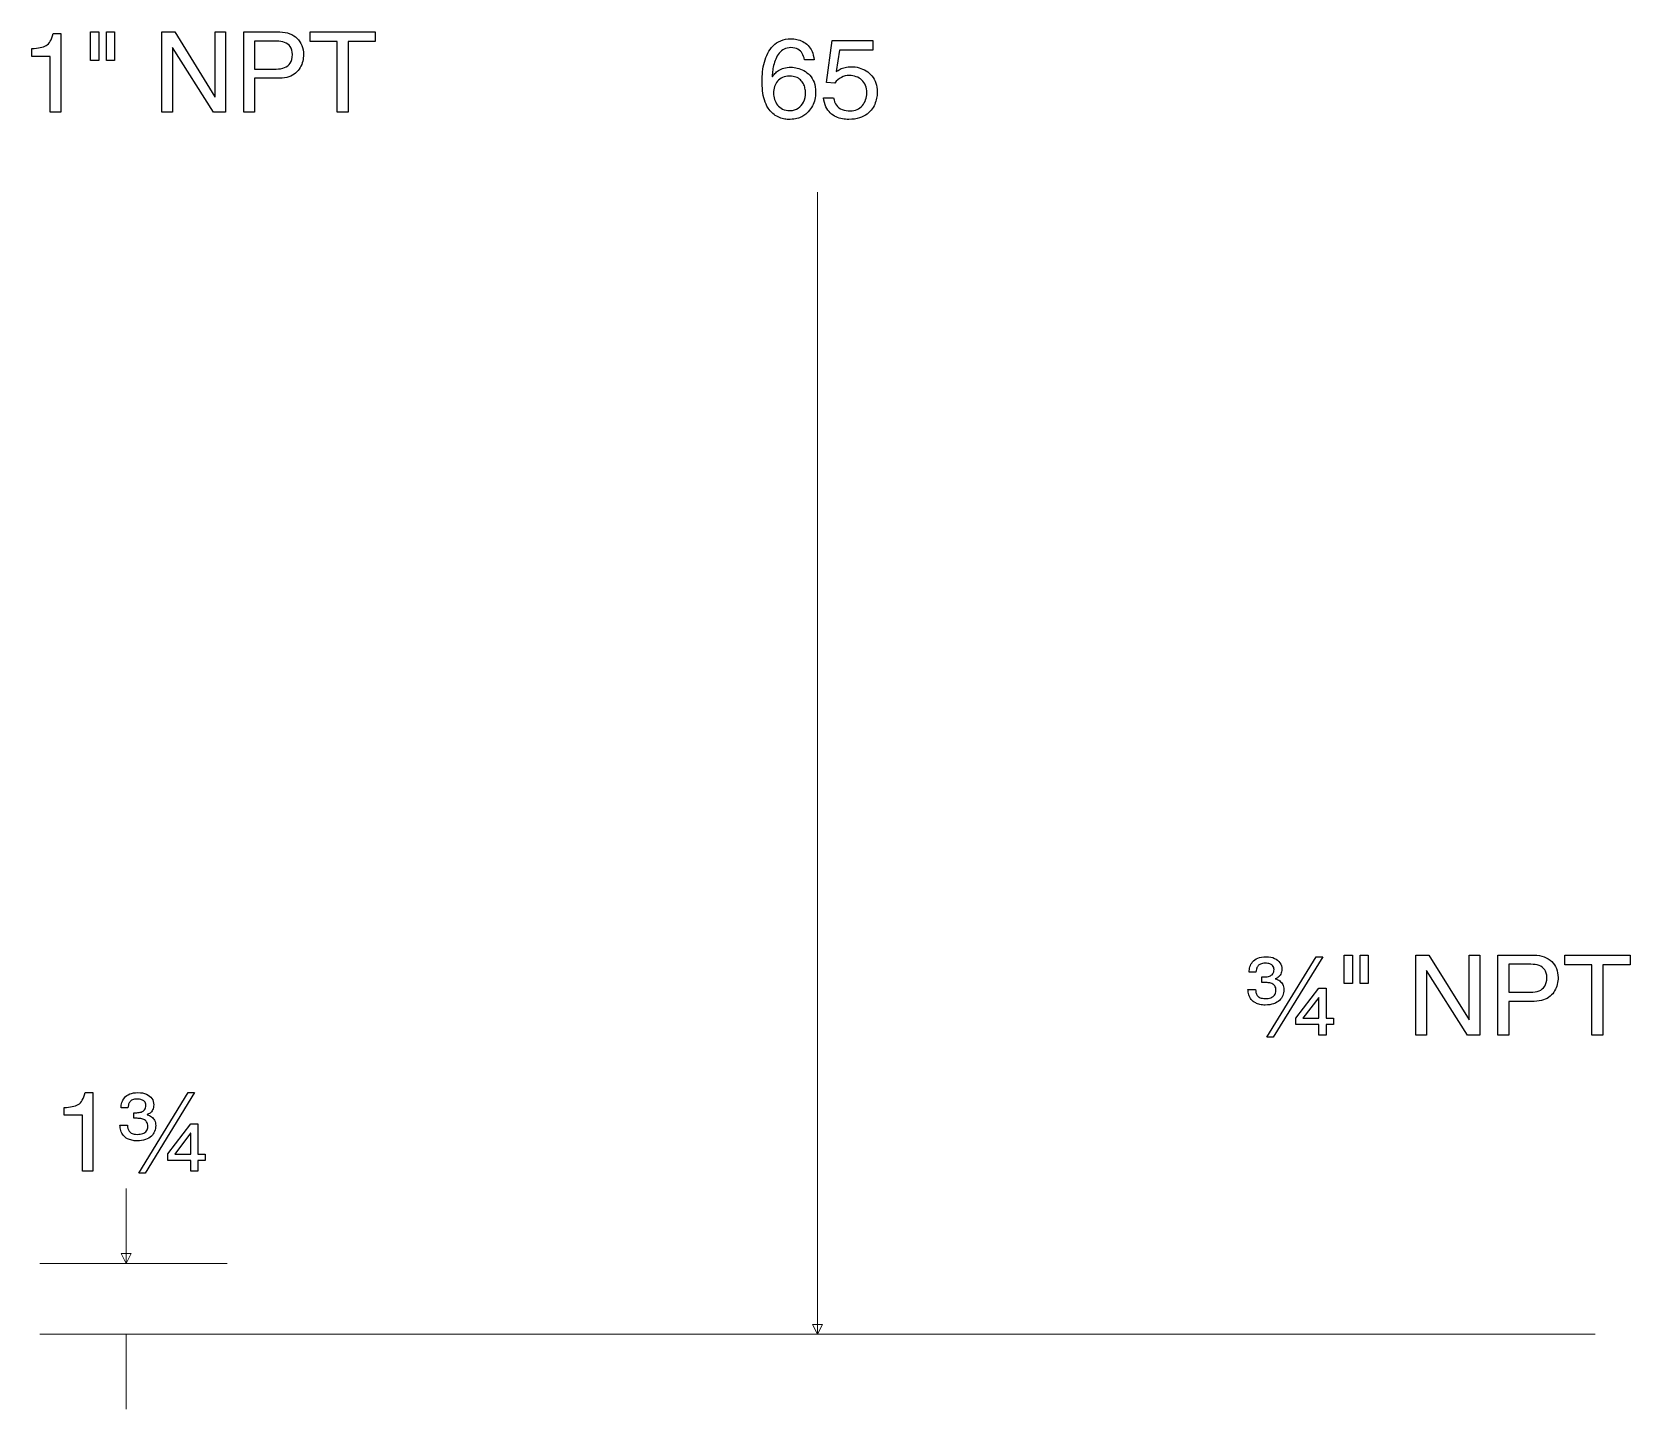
# Model space of a CAD drawing. Header units: inches. Extents: x -3.67 to 3.62, y -4.25 to 4.25.
# Drawn here: x -0.411 to 1.18, y 1.224 to 2.595 of the extents above; entities that cross this region are included whole.
import ezdxf

# ---------------------------------------------------------------- set-up
doc = ezdxf.new("R2010")
doc.units = ezdxf.units.IN
doc.header["$MEASUREMENT"] = 0
doc.layers.add('Dimensions', color=7, linetype='Continuous')

msp = doc.modelspace()

# ---------------------------------------------------------------- linework, layer by layer
at = {"layer": 'Dimensions', "color": 250}
for points, knots in [([(-0.3819, 2.5934), (-0.3819, 2.5934), (-0.3896, 2.5934), (-0.3896, 2.5934), (-0.3896, 2.5934), (-0.3904, 2.5902), (-0.3913, 2.5877), (-0.3924, 2.5858), (-0.3924, 2.5858), (-0.3935, 2.5839), (-0.3949, 2.5824), (-0.3965, 2.5815), (-0.3965, 2.5815), (-0.3981, 2.5805), (-0.4001, 2.5798), (-0.4024, 2.5794), (-0.4024, 2.5794), (-0.4047, 2.579), (-0.4075, 2.5787), (-0.4106, 2.5785), (-0.4106, 2.5785), (-0.4106, 2.5785), (-0.4106, 2.5707), (-0.4106, 2.5707), (-0.4106, 2.5707), (-0.4106, 2.5707), (-0.3924, 2.5707), (-0.3924, 2.5707), (-0.3924, 2.5707), (-0.3924, 2.5707), (-0.3924, 2.5153), (-0.3924, 2.5153), (-0.3924, 2.5153), (-0.3924, 2.5153), (-0.3819, 2.5153), (-0.3819, 2.5153), (-0.3819, 2.5153), (-0.3819, 2.5153), (-0.3819, 2.5934), (-0.3819, 2.5934)], [0, 0, 0, 0, 0.1, 0.1, 0.1, 0.1, 0.2, 0.2, 0.2, 0.2, 0.3, 0.3, 0.3, 0.3, 0.4, 0.4, 0.4, 0.4, 0.5, 0.5, 0.5, 0.5, 0.6, 0.6, 0.6, 0.6, 0.7, 0.7, 0.7, 0.7, 0.8, 0.8, 0.8, 0.8, 0.9, 0.9, 0.9, 0.9, 1, 1, 1, 1]), ([(-0.3523, 2.5667), (-0.3523, 2.5667), (-0.3442, 2.5667), (-0.3442, 2.5667), (-0.3442, 2.5667), (-0.3442, 2.5667), (-0.3442, 2.595), (-0.3442, 2.595), (-0.3442, 2.595), (-0.3442, 2.595), (-0.3523, 2.595), (-0.3523, 2.595), (-0.3523, 2.595), (-0.3523, 2.595), (-0.3523, 2.5667), (-0.3523, 2.5667)], [0, 0, 0, 0, 0.25, 0.25, 0.25, 0.25, 0.5, 0.5, 0.5, 0.5, 0.75, 0.75, 0.75, 0.75, 1, 1, 1, 1]), ([(-0.3365, 2.5667), (-0.3365, 2.5667), (-0.3284, 2.5667), (-0.3284, 2.5667), (-0.3284, 2.5667), (-0.3284, 2.5667), (-0.3284, 2.595), (-0.3284, 2.595), (-0.3284, 2.595), (-0.3284, 2.595), (-0.3365, 2.595), (-0.3365, 2.595), (-0.3365, 2.595), (-0.3365, 2.595), (-0.3365, 2.5667), (-0.3365, 2.5667)], [0, 0, 0, 0, 0.25, 0.25, 0.25, 0.25, 0.5, 0.5, 0.5, 0.5, 0.75, 0.75, 0.75, 0.75, 1, 1, 1, 1]), ([(-0.2284, 2.5306), (-0.2284, 2.5306), (-0.2286, 2.5306), (-0.2286, 2.5306), (-0.2286, 2.5306), (-0.2286, 2.5306), (-0.2685, 2.595), (-0.2685, 2.595), (-0.2685, 2.595), (-0.2685, 2.595), (-0.2813, 2.595), (-0.2813, 2.595), (-0.2813, 2.595), (-0.2813, 2.595), (-0.2813, 2.5153), (-0.2813, 2.5153), (-0.2813, 2.5153), (-0.2813, 2.5153), (-0.2708, 2.5153), (-0.2708, 2.5153), (-0.2708, 2.5153), (-0.2708, 2.5153), (-0.2708, 2.5797), (-0.2708, 2.5797), (-0.2708, 2.5797), (-0.2708, 2.5797), (-0.2706, 2.5797), (-0.2706, 2.5797), (-0.2706, 2.5797), (-0.2706, 2.5797), (-0.2301, 2.5153), (-0.2301, 2.5153), (-0.2301, 2.5153), (-0.2301, 2.5153), (-0.2179, 2.5153), (-0.2179, 2.5153), (-0.2179, 2.5153), (-0.2179, 2.5153), (-0.2179, 2.595), (-0.2179, 2.595), (-0.2179, 2.595), (-0.2179, 2.595), (-0.2284, 2.595), (-0.2284, 2.595), (-0.2284, 2.595), (-0.2284, 2.595), (-0.2284, 2.5306), (-0.2284, 2.5306)], [0, 0, 0, 0, 0.083333, 0.083333, 0.083333, 0.083333, 0.166667, 0.166667, 0.166667, 0.166667, 0.25, 0.25, 0.25, 0.25, 0.333333, 0.333333, 0.333333, 0.333333, 0.416667, 0.416667, 0.416667, 0.416667, 0.5, 0.5, 0.5, 0.5, 0.583333, 0.583333, 0.583333, 0.583333, 0.666667, 0.666667, 0.666667, 0.666667, 0.75, 0.75, 0.75, 0.75, 0.833333, 0.833333, 0.833333, 0.833333, 0.916667, 0.916667, 0.916667, 0.916667, 1, 1, 1, 1]), ([(-0.1892, 2.5489), (-0.1892, 2.5489), (-0.1641, 2.5489), (-0.1641, 2.5489), (-0.1641, 2.5489), (-0.1606, 2.5489), (-0.1576, 2.5494), (-0.1549, 2.5503), (-0.1549, 2.5503), (-0.1523, 2.5512), (-0.1501, 2.5525), (-0.1482, 2.5541), (-0.1482, 2.5541), (-0.1464, 2.5556), (-0.1449, 2.5574), (-0.1437, 2.5595), (-0.1437, 2.5595), (-0.1426, 2.5615), (-0.1417, 2.5636), (-0.1412, 2.5659), (-0.1412, 2.5659), (-0.1406, 2.5681), (-0.1404, 2.5703), (-0.1404, 2.5726), (-0.1404, 2.5726), (-0.1404, 2.5758), (-0.1409, 2.5788), (-0.142, 2.5815), (-0.142, 2.5815), (-0.1431, 2.5843), (-0.1446, 2.5866), (-0.1467, 2.5886), (-0.1467, 2.5886), (-0.1487, 2.5907), (-0.1512, 2.5922), (-0.1541, 2.5933), (-0.1541, 2.5933), (-0.157, 2.5945), (-0.1604, 2.595), (-0.1641, 2.595), (-0.1641, 2.595), (-0.1641, 2.595), (-0.1999, 2.595), (-0.1999, 2.595), (-0.1999, 2.595), (-0.1999, 2.595), (-0.1999, 2.5153), (-0.1999, 2.5153), (-0.1999, 2.5153), (-0.1999, 2.5153), (-0.1892, 2.5153), (-0.1892, 2.5153), (-0.1892, 2.5153), (-0.1892, 2.5153), (-0.1892, 2.5489), (-0.1892, 2.5489)], [0, 0, 0, 0, 0.071429, 0.071429, 0.071429, 0.071429, 0.142857, 0.142857, 0.142857, 0.142857, 0.214286, 0.214286, 0.214286, 0.214286, 0.285714, 0.285714, 0.285714, 0.285714, 0.357143, 0.357143, 0.357143, 0.357143, 0.428571, 0.428571, 0.428571, 0.428571, 0.5, 0.5, 0.5, 0.5, 0.571429, 0.571429, 0.571429, 0.571429, 0.642857, 0.642857, 0.642857, 0.642857, 0.714286, 0.714286, 0.714286, 0.714286, 0.785714, 0.785714, 0.785714, 0.785714, 0.857143, 0.857143, 0.857143, 0.857143, 0.928571, 0.928571, 0.928571, 0.928571, 1, 1, 1, 1]), ([(-0.1338, 2.5855), (-0.1338, 2.5855), (-0.1068, 2.5855), (-0.1068, 2.5855), (-0.1068, 2.5855), (-0.1068, 2.5855), (-0.1068, 2.5153), (-0.1068, 2.5153), (-0.1068, 2.5153), (-0.1068, 2.5153), (-0.0961, 2.5153), (-0.0961, 2.5153), (-0.0961, 2.5153), (-0.0961, 2.5153), (-0.0961, 2.5855), (-0.0961, 2.5855), (-0.0961, 2.5855), (-0.0961, 2.5855), (-0.0691, 2.5855), (-0.0691, 2.5855), (-0.0691, 2.5855), (-0.0691, 2.5855), (-0.0691, 2.595), (-0.0691, 2.595), (-0.0691, 2.595), (-0.0691, 2.595), (-0.1338, 2.595), (-0.1338, 2.595), (-0.1338, 2.595), (-0.1338, 2.595), (-0.1338, 2.5855), (-0.1338, 2.5855)], [0, 0, 0, 0, 0.125, 0.125, 0.125, 0.125, 0.25, 0.25, 0.25, 0.25, 0.375, 0.375, 0.375, 0.375, 0.5, 0.5, 0.5, 0.5, 0.625, 0.625, 0.625, 0.625, 0.75, 0.75, 0.75, 0.75, 0.875, 0.875, 0.875, 0.875, 1, 1, 1, 1]), ([(-0.1892, 2.5858), (-0.1892, 2.5858), (-0.1673, 2.5858), (-0.1673, 2.5858), (-0.1673, 2.5858), (-0.1643, 2.5858), (-0.1616, 2.5854), (-0.1592, 2.5846), (-0.1592, 2.5846), (-0.1569, 2.5838), (-0.155, 2.5824), (-0.1536, 2.5804), (-0.1536, 2.5804), (-0.1522, 2.5785), (-0.1515, 2.5758), (-0.1515, 2.5725), (-0.1515, 2.5725), (-0.1515, 2.5689), (-0.1522, 2.5661), (-0.1536, 2.564), (-0.1536, 2.564), (-0.1549, 2.5619), (-0.1568, 2.5604), (-0.1592, 2.5595), (-0.1592, 2.5595), (-0.1616, 2.5586), (-0.1645, 2.5581), (-0.1677, 2.5581), (-0.1677, 2.5581), (-0.1677, 2.5581), (-0.1892, 2.5581), (-0.1892, 2.5581), (-0.1892, 2.5581), (-0.1892, 2.5581), (-0.1892, 2.5858), (-0.1892, 2.5858)], [0, 0, 0, 0, 0.111111, 0.111111, 0.111111, 0.111111, 0.222222, 0.222222, 0.222222, 0.222222, 0.333333, 0.333333, 0.333333, 0.333333, 0.444444, 0.444444, 0.444444, 0.444444, 0.555556, 0.555556, 0.555556, 0.555556, 0.666667, 0.666667, 0.666667, 0.666667, 0.777778, 0.777778, 0.777778, 0.777778, 0.888889, 0.888889, 0.888889, 0.888889, 1, 1, 1, 1]), ([(0.3676, 2.5674), (0.3673, 2.5706), (0.3667, 2.5734), (0.3657, 2.5757), (0.3657, 2.5757), (0.3646, 2.5781), (0.3633, 2.58), (0.3617, 2.5816), (0.3617, 2.5816), (0.3601, 2.5832), (0.3583, 2.5845), (0.3564, 2.5855), (0.3564, 2.5855), (0.3545, 2.5865), (0.3525, 2.5871), (0.3505, 2.5876), (0.3505, 2.5876), (0.3485, 2.588), (0.3466, 2.5882), (0.3448, 2.5882), (0.3448, 2.5882), (0.3409, 2.5882), (0.3375, 2.5876), (0.3345, 2.5863), (0.3345, 2.5863), (0.3316, 2.5851), (0.3291, 2.5834), (0.3269, 2.5812), (0.3269, 2.5812), (0.3248, 2.579), (0.323, 2.5765), (0.3216, 2.5738), (0.3216, 2.5738), (0.3202, 2.571), (0.319, 2.568), (0.3182, 2.5649), (0.3182, 2.5649), (0.3174, 2.5618), (0.3168, 2.5586), (0.3164, 2.5555), (0.3164, 2.5555), (0.3161, 2.5523), (0.3159, 2.5493), (0.3159, 2.5464), (0.3159, 2.5464), (0.3159, 2.543), (0.3161, 2.5397), (0.3164, 2.5365), (0.3164, 2.5365), (0.3168, 2.5333), (0.3174, 2.5302), (0.3183, 2.5274), (0.3183, 2.5274), (0.3191, 2.5245), (0.3204, 2.5218), (0.3219, 2.5193), (0.3219, 2.5193), (0.3233, 2.5172), (0.3248, 2.5154), (0.3265, 2.5139), (0.3265, 2.5139), (0.3282, 2.5124), (0.33, 2.5113), (0.3318, 2.5104), (0.3318, 2.5104), (0.3336, 2.5096), (0.3354, 2.5089), (0.3371, 2.5086), (0.3371, 2.5086), (0.3389, 2.5082), (0.3405, 2.508), (0.342, 2.508), (0.342, 2.508), (0.3447, 2.508), (0.3471, 2.5082), (0.3491, 2.5085), (0.3491, 2.5085), (0.3512, 2.5089), (0.353, 2.5094), (0.3545, 2.5101), (0.3545, 2.5101), (0.356, 2.5107), (0.3573, 2.5115), (0.3585, 2.5124), (0.3585, 2.5124), (0.3597, 2.5134), (0.3608, 2.5144), (0.3618, 2.5156), (0.3618, 2.5156), (0.3636, 2.5175), (0.365, 2.5194), (0.3661, 2.5214), (0.3661, 2.5214), (0.3672, 2.5234), (0.368, 2.5255), (0.3685, 2.5278), (0.3685, 2.5278), (0.369, 2.53), (0.3692, 2.5325), (0.3692, 2.5351), (0.3692, 2.5351), (0.3692, 2.5388), (0.3686, 2.5421), (0.3676, 2.5449), (0.3676, 2.5449), (0.3665, 2.5476), (0.3651, 2.55), (0.3634, 2.5519), (0.3634, 2.5519), (0.3616, 2.5538), (0.3596, 2.5554), (0.3575, 2.5565), (0.3575, 2.5565), (0.3554, 2.5577), (0.3532, 2.5586), (0.351, 2.5591), (0.351, 2.5591), (0.3488, 2.5596), (0.3467, 2.5599), (0.3448, 2.5599), (0.3448, 2.5599), (0.3421, 2.5599), (0.3398, 2.5596), (0.3377, 2.559), (0.3377, 2.559), (0.3357, 2.5584), (0.3339, 2.5576), (0.3324, 2.5567), (0.3324, 2.5567), (0.3309, 2.5557), (0.3297, 2.5547), (0.3286, 2.5536), (0.3286, 2.5536), (0.3276, 2.5525), (0.3268, 2.5514), (0.3262, 2.5503), (0.3262, 2.5503), (0.3262, 2.5503), (0.326, 2.5506), (0.326, 2.5506), (0.326, 2.5506), (0.326, 2.5519), (0.3261, 2.5536), (0.3263, 2.5556), (0.3263, 2.5556), (0.3265, 2.5575), (0.3269, 2.5595), (0.3274, 2.5617), (0.3274, 2.5617), (0.3279, 2.5639), (0.3286, 2.566), (0.3295, 2.5681), (0.3295, 2.5681), (0.3304, 2.5702), (0.3316, 2.5721), (0.3329, 2.5738), (0.3329, 2.5738), (0.3343, 2.5755), (0.3359, 2.5769), (0.3379, 2.5779), (0.3379, 2.5779), (0.3398, 2.5789), (0.342, 2.5794), (0.3446, 2.5794), (0.3446, 2.5794), (0.3474, 2.5794), (0.3497, 2.5789), (0.3515, 2.5779), (0.3515, 2.5779), (0.3534, 2.5768), (0.3548, 2.5754), (0.3559, 2.5736), (0.3559, 2.5736), (0.3569, 2.5718), (0.3576, 2.5698), (0.358, 2.5674), (0.358, 2.5674), (0.358, 2.5674), (0.3676, 2.5674), (0.3676, 2.5674)], [0, 0, 0, 0, 0.022222, 0.022222, 0.022222, 0.022222, 0.044444, 0.044444, 0.044444, 0.044444, 0.066667, 0.066667, 0.066667, 0.066667, 0.088889, 0.088889, 0.088889, 0.088889, 0.111111, 0.111111, 0.111111, 0.111111, 0.133333, 0.133333, 0.133333, 0.133333, 0.155556, 0.155556, 0.155556, 0.155556, 0.177778, 0.177778, 0.177778, 0.177778, 0.2, 0.2, 0.2, 0.2, 0.222222, 0.222222, 0.222222, 0.222222, 0.244444, 0.244444, 0.244444, 0.244444, 0.266667, 0.266667, 0.266667, 0.266667, 0.288889, 0.288889, 0.288889, 0.288889, 0.311111, 0.311111, 0.311111, 0.311111, 0.333333, 0.333333, 0.333333, 0.333333, 0.355556, 0.355556, 0.355556, 0.355556, 0.377778, 0.377778, 0.377778, 0.377778, 0.4, 0.4, 0.4, 0.4, 0.422222, 0.422222, 0.422222, 0.422222, 0.444444, 0.444444, 0.444444, 0.444444, 0.466667, 0.466667, 0.466667, 0.466667, 0.488889, 0.488889, 0.488889, 0.488889, 0.511111, 0.511111, 0.511111, 0.511111, 0.533333, 0.533333, 0.533333, 0.533333, 0.555556, 0.555556, 0.555556, 0.555556, 0.577778, 0.577778, 0.577778, 0.577778, 0.6, 0.6, 0.6, 0.6, 0.622222, 0.622222, 0.622222, 0.622222, 0.644444, 0.644444, 0.644444, 0.644444, 0.666667, 0.666667, 0.666667, 0.666667, 0.688889, 0.688889, 0.688889, 0.688889, 0.711111, 0.711111, 0.711111, 0.711111, 0.733333, 0.733333, 0.733333, 0.733333, 0.755556, 0.755556, 0.755556, 0.755556, 0.777778, 0.777778, 0.777778, 0.777778, 0.8, 0.8, 0.8, 0.8, 0.822222, 0.822222, 0.822222, 0.822222, 0.844444, 0.844444, 0.844444, 0.844444, 0.866667, 0.866667, 0.866667, 0.866667, 0.888889, 0.888889, 0.888889, 0.888889, 0.911111, 0.911111, 0.911111, 0.911111, 0.933333, 0.933333, 0.933333, 0.933333, 0.955556, 0.955556, 0.955556, 0.955556, 0.977778, 0.977778, 0.977778, 0.977778, 1, 1, 1, 1]), ([(0.3931, 2.577), (0.3931, 2.577), (0.4262, 2.577), (0.4262, 2.577), (0.4262, 2.577), (0.4262, 2.577), (0.4262, 2.5866), (0.4262, 2.5866), (0.4262, 2.5866), (0.4262, 2.5866), (0.3858, 2.5866), (0.3858, 2.5866), (0.3858, 2.5866), (0.3858, 2.5866), (0.3799, 2.5447), (0.3799, 2.5447), (0.3799, 2.5447), (0.3799, 2.5447), (0.3883, 2.5442), (0.3883, 2.5442), (0.3883, 2.5442), (0.3902, 2.5466), (0.3923, 2.5485), (0.3948, 2.5497), (0.3948, 2.5497), (0.3973, 2.551), (0.3999, 2.5517), (0.4028, 2.5517), (0.4028, 2.5517), (0.4052, 2.5517), (0.4075, 2.5513), (0.4096, 2.5505), (0.4096, 2.5505), (0.4117, 2.5498), (0.4135, 2.5487), (0.4151, 2.5472), (0.4151, 2.5472), (0.4166, 2.5457), (0.4179, 2.5439), (0.4188, 2.5418), (0.4188, 2.5418), (0.4196, 2.5396), (0.4201, 2.5371), (0.4201, 2.5343), (0.4201, 2.5343), (0.4201, 2.5319), (0.4197, 2.5296), (0.419, 2.5274), (0.419, 2.5274), (0.4182, 2.5253), (0.4171, 2.5234), (0.4157, 2.5217), (0.4157, 2.5217), (0.4143, 2.5201), (0.4125, 2.5188), (0.4105, 2.5179), (0.4105, 2.5179), (0.4085, 2.5169), (0.4062, 2.5165), (0.4037, 2.5164), (0.4037, 2.5164), (0.4007, 2.5164), (0.3981, 2.5169), (0.3957, 2.5178), (0.3957, 2.5178), (0.3933, 2.5187), (0.3914, 2.5202), (0.3899, 2.5221), (0.3899, 2.5221), (0.3884, 2.524), (0.3875, 2.5265), (0.3871, 2.5296), (0.3871, 2.5296), (0.3871, 2.5296), (0.377, 2.5296), (0.377, 2.5296), (0.377, 2.5296), (0.3774, 2.5261), (0.3782, 2.5231), (0.3794, 2.5206), (0.3794, 2.5206), (0.3806, 2.5181), (0.382, 2.5161), (0.3838, 2.5144), (0.3838, 2.5144), (0.3855, 2.5128), (0.3874, 2.5115), (0.3895, 2.5106), (0.3895, 2.5106), (0.3916, 2.5096), (0.3937, 2.509), (0.3958, 2.5086), (0.3958, 2.5086), (0.398, 2.5082), (0.4002, 2.508), (0.4022, 2.508), (0.4022, 2.508), (0.4063, 2.508), (0.4098, 2.5085), (0.4128, 2.5094), (0.4128, 2.5094), (0.4158, 2.5104), (0.4183, 2.5116), (0.4204, 2.5132), (0.4204, 2.5132), (0.4225, 2.5148), (0.4242, 2.5165), (0.4256, 2.5185), (0.4256, 2.5185), (0.4269, 2.5204), (0.4279, 2.5224), (0.4286, 2.5245), (0.4286, 2.5245), (0.4294, 2.5265), (0.4299, 2.5285), (0.4301, 2.5304), (0.4301, 2.5304), (0.4304, 2.5323), (0.4306, 2.534), (0.4306, 2.5354), (0.4306, 2.5354), (0.4305, 2.5387), (0.4301, 2.5416), (0.4291, 2.5442), (0.4291, 2.5442), (0.4281, 2.5469), (0.4268, 2.5492), (0.4252, 2.5512), (0.4252, 2.5512), (0.4235, 2.5532), (0.4216, 2.5549), (0.4194, 2.5563), (0.4194, 2.5563), (0.4172, 2.5576), (0.4149, 2.5587), (0.4124, 2.5594), (0.4124, 2.5594), (0.4099, 2.5601), (0.4074, 2.5604), (0.4049, 2.5604), (0.4049, 2.5604), (0.4026, 2.5604), (0.4005, 2.5602), (0.3986, 2.5597), (0.3986, 2.5597), (0.3967, 2.5593), (0.3951, 2.5587), (0.3936, 2.558), (0.3936, 2.558), (0.3922, 2.5572), (0.3909, 2.5564), (0.3898, 2.5556), (0.3898, 2.5556), (0.3898, 2.5556), (0.3931, 2.577), (0.3931, 2.577)], [0, 0, 0, 0, 0.025641, 0.025641, 0.025641, 0.025641, 0.051282, 0.051282, 0.051282, 0.051282, 0.076923, 0.076923, 0.076923, 0.076923, 0.102564, 0.102564, 0.102564, 0.102564, 0.128205, 0.128205, 0.128205, 0.128205, 0.153846, 0.153846, 0.153846, 0.153846, 0.179487, 0.179487, 0.179487, 0.179487, 0.205128, 0.205128, 0.205128, 0.205128, 0.230769, 0.230769, 0.230769, 0.230769, 0.25641, 0.25641, 0.25641, 0.25641, 0.282051, 0.282051, 0.282051, 0.282051, 0.307692, 0.307692, 0.307692, 0.307692, 0.333333, 0.333333, 0.333333, 0.333333, 0.358974, 0.358974, 0.358974, 0.358974, 0.384615, 0.384615, 0.384615, 0.384615, 0.410256, 0.410256, 0.410256, 0.410256, 0.435897, 0.435897, 0.435897, 0.435897, 0.461538, 0.461538, 0.461538, 0.461538, 0.487179, 0.487179, 0.487179, 0.487179, 0.512821, 0.512821, 0.512821, 0.512821, 0.538462, 0.538462, 0.538462, 0.538462, 0.564103, 0.564103, 0.564103, 0.564103, 0.589744, 0.589744, 0.589744, 0.589744, 0.615385, 0.615385, 0.615385, 0.615385, 0.641026, 0.641026, 0.641026, 0.641026, 0.666667, 0.666667, 0.666667, 0.666667, 0.692308, 0.692308, 0.692308, 0.692308, 0.717949, 0.717949, 0.717949, 0.717949, 0.74359, 0.74359, 0.74359, 0.74359, 0.769231, 0.769231, 0.769231, 0.769231, 0.794872, 0.794872, 0.794872, 0.794872, 0.820513, 0.820513, 0.820513, 0.820513, 0.846154, 0.846154, 0.846154, 0.846154, 0.871795, 0.871795, 0.871795, 0.871795, 0.897436, 0.897436, 0.897436, 0.897436, 0.923077, 0.923077, 0.923077, 0.923077, 0.948718, 0.948718, 0.948718, 0.948718, 0.974359, 0.974359, 0.974359, 0.974359, 1, 1, 1, 1]), ([(0.3273, 2.5341), (0.3273, 2.5364), (0.3277, 2.5386), (0.3283, 2.5407), (0.3283, 2.5407), (0.329, 2.5427), (0.33, 2.5445), (0.3313, 2.5461), (0.3313, 2.5461), (0.3326, 2.5476), (0.3343, 2.5489), (0.3363, 2.5498), (0.3363, 2.5498), (0.3383, 2.5506), (0.3406, 2.5511), (0.3433, 2.5511), (0.3433, 2.5511), (0.3458, 2.5511), (0.3479, 2.5507), (0.3496, 2.5501), (0.3496, 2.5501), (0.3514, 2.5494), (0.3529, 2.5485), (0.3541, 2.5473), (0.3541, 2.5473), (0.3553, 2.5461), (0.3563, 2.5449), (0.3571, 2.5434), (0.3571, 2.5434), (0.3578, 2.542), (0.3583, 2.5405), (0.3586, 2.539), (0.3586, 2.539), (0.359, 2.5375), (0.3591, 2.5361), (0.3591, 2.5347), (0.3591, 2.5347), (0.3591, 2.5311), (0.3585, 2.528), (0.3572, 2.5253), (0.3572, 2.5253), (0.356, 2.5227), (0.3542, 2.5206), (0.3519, 2.5191), (0.3519, 2.5191), (0.3496, 2.5176), (0.3469, 2.5168), (0.3438, 2.5168), (0.3438, 2.5168), (0.3409, 2.5168), (0.3385, 2.5173), (0.3364, 2.5183), (0.3364, 2.5183), (0.3343, 2.5193), (0.3326, 2.5206), (0.3313, 2.5223), (0.3313, 2.5223), (0.3299, 2.524), (0.3289, 2.5259), (0.3283, 2.5279), (0.3283, 2.5279), (0.3276, 2.5299), (0.3273, 2.532), (0.3273, 2.5341)], [0, 0, 0, 0, 0.0625, 0.0625, 0.0625, 0.0625, 0.125, 0.125, 0.125, 0.125, 0.1875, 0.1875, 0.1875, 0.1875, 0.25, 0.25, 0.25, 0.25, 0.3125, 0.3125, 0.3125, 0.3125, 0.375, 0.375, 0.375, 0.375, 0.4375, 0.4375, 0.4375, 0.4375, 0.5, 0.5, 0.5, 0.5, 0.5625, 0.5625, 0.5625, 0.5625, 0.625, 0.625, 0.625, 0.625, 0.6875, 0.6875, 0.6875, 0.6875, 0.75, 0.75, 0.75, 0.75, 0.8125, 0.8125, 0.8125, 0.8125, 0.875, 0.875, 0.875, 0.875, 0.9375, 0.9375, 0.9375, 0.9375, 1, 1, 1, 1]), ([(0.7994, 1.642), (0.7995, 1.6402), (0.7998, 1.6384), (0.8003, 1.6367), (0.8003, 1.6367), (0.8008, 1.635), (0.8016, 1.6334), (0.8027, 1.632), (0.8027, 1.632), (0.8037, 1.6306), (0.8052, 1.6294), (0.8071, 1.6285), (0.8071, 1.6285), (0.8083, 1.6279), (0.8097, 1.6274), (0.8113, 1.627), (0.8113, 1.627), (0.8128, 1.6266), (0.8146, 1.6264), (0.8165, 1.6264), (0.8165, 1.6264), (0.8198, 1.6264), (0.8226, 1.6269), (0.825, 1.6277), (0.825, 1.6277), (0.8273, 1.6285), (0.8293, 1.6297), (0.8308, 1.6311), (0.8308, 1.6311), (0.8322, 1.6325), (0.8333, 1.6341), (0.834, 1.6359), (0.834, 1.6359), (0.8348, 1.6378), (0.8351, 1.6396), (0.8351, 1.6416), (0.8351, 1.6416), (0.8351, 1.6437), (0.8347, 1.6454), (0.834, 1.6469), (0.834, 1.6469), (0.8333, 1.6483), (0.8323, 1.6495), (0.831, 1.6504), (0.831, 1.6504), (0.8298, 1.6513), (0.8283, 1.652), (0.8266, 1.6524), (0.8266, 1.6524), (0.8266, 1.6524), (0.8266, 1.6526), (0.8266, 1.6526), (0.8266, 1.6526), (0.8276, 1.6529), (0.8285, 1.6534), (0.8296, 1.6541), (0.8296, 1.6541), (0.8306, 1.6549), (0.8314, 1.6559), (0.8321, 1.6573), (0.8321, 1.6573), (0.8328, 1.6586), (0.8332, 1.6603), (0.8332, 1.6622), (0.8332, 1.6622), (0.8332, 1.6646), (0.8325, 1.6667), (0.8313, 1.6686), (0.8313, 1.6686), (0.83, 1.6704), (0.8282, 1.6719), (0.8259, 1.6729), (0.8259, 1.6729), (0.8236, 1.674), (0.8208, 1.6745), (0.8175, 1.6745), (0.8175, 1.6745), (0.8141, 1.6745), (0.8114, 1.674), (0.8092, 1.6731), (0.8092, 1.6731), (0.807, 1.6722), (0.8053, 1.671), (0.804, 1.6694), (0.804, 1.6694), (0.8028, 1.6679), (0.8019, 1.6663), (0.8014, 1.6645), (0.8014, 1.6645), (0.8009, 1.6627), (0.8006, 1.661), (0.8006, 1.6593), (0.8006, 1.6593), (0.8006, 1.6593), (0.8074, 1.6593), (0.8074, 1.6593), (0.8074, 1.6593), (0.8075, 1.6602), (0.8076, 1.6612), (0.8079, 1.6623), (0.8079, 1.6623), (0.8081, 1.6633), (0.8086, 1.6642), (0.8092, 1.6651), (0.8092, 1.6651), (0.8099, 1.666), (0.8108, 1.6667), (0.8119, 1.6672), (0.8119, 1.6672), (0.8131, 1.6678), (0.8146, 1.6681), (0.8165, 1.6681), (0.8165, 1.6681), (0.8184, 1.6681), (0.8199, 1.6679), (0.8211, 1.6674), (0.8211, 1.6674), (0.8223, 1.667), (0.8232, 1.6665), (0.8238, 1.6659), (0.8238, 1.6659), (0.8244, 1.6652), (0.8248, 1.6646), (0.8251, 1.6639), (0.8251, 1.6639), (0.8253, 1.6631), (0.8254, 1.6625), (0.8254, 1.6619), (0.8254, 1.6619), (0.8254, 1.66), (0.8249, 1.6585), (0.8241, 1.6574), (0.8241, 1.6574), (0.8233, 1.6563), (0.8222, 1.6556), (0.8208, 1.6551), (0.8208, 1.6551), (0.8194, 1.6547), (0.8179, 1.6545), (0.8162, 1.6545), (0.8162, 1.6545), (0.8162, 1.6545), (0.8132, 1.6545), (0.8132, 1.6545), (0.8132, 1.6545), (0.8132, 1.6545), (0.8132, 1.6489), (0.8132, 1.6489), (0.8132, 1.6489), (0.8132, 1.6489), (0.8158, 1.6489), (0.8158, 1.6489), (0.8158, 1.6489), (0.8169, 1.6489), (0.8181, 1.6488), (0.8194, 1.6487), (0.8194, 1.6487), (0.8207, 1.6486), (0.822, 1.6483), (0.8232, 1.6478), (0.8232, 1.6478), (0.8244, 1.6473), (0.8253, 1.6465), (0.8261, 1.6454), (0.8261, 1.6454), (0.8269, 1.6443), (0.8273, 1.6428), (0.8273, 1.6408), (0.8273, 1.6408), (0.8273, 1.639), (0.8268, 1.6375), (0.8259, 1.6363), (0.8259, 1.6363), (0.8251, 1.6351), (0.8238, 1.6343), (0.8222, 1.6337), (0.8222, 1.6337), (0.8206, 1.6331), (0.8187, 1.6329), (0.8166, 1.6329), (0.8166, 1.6329), (0.8145, 1.6329), (0.8128, 1.6332), (0.8116, 1.6337), (0.8116, 1.6337), (0.8103, 1.6343), (0.8094, 1.6351), (0.8087, 1.636), (0.8087, 1.636), (0.8081, 1.6369), (0.8076, 1.6379), (0.8074, 1.6389), (0.8074, 1.6389), (0.8072, 1.64), (0.807, 1.641), (0.807, 1.642), (0.807, 1.642), (0.807, 1.642), (0.7994, 1.642), (0.7994, 1.642)], [0, 0, 0, 0, 0.02, 0.02, 0.02, 0.02, 0.04, 0.04, 0.04, 0.04, 0.06, 0.06, 0.06, 0.06, 0.08, 0.08, 0.08, 0.08, 0.1, 0.1, 0.1, 0.1, 0.12, 0.12, 0.12, 0.12, 0.14, 0.14, 0.14, 0.14, 0.16, 0.16, 0.16, 0.16, 0.18, 0.18, 0.18, 0.18, 0.2, 0.2, 0.2, 0.2, 0.22, 0.22, 0.22, 0.22, 0.24, 0.24, 0.24, 0.24, 0.26, 0.26, 0.26, 0.26, 0.28, 0.28, 0.28, 0.28, 0.3, 0.3, 0.3, 0.3, 0.32, 0.32, 0.32, 0.32, 0.34, 0.34, 0.34, 0.34, 0.36, 0.36, 0.36, 0.36, 0.38, 0.38, 0.38, 0.38, 0.4, 0.4, 0.4, 0.4, 0.42, 0.42, 0.42, 0.42, 0.44, 0.44, 0.44, 0.44, 0.46, 0.46, 0.46, 0.46, 0.48, 0.48, 0.48, 0.48, 0.5, 0.5, 0.5, 0.5, 0.52, 0.52, 0.52, 0.52, 0.54, 0.54, 0.54, 0.54, 0.56, 0.56, 0.56, 0.56, 0.58, 0.58, 0.58, 0.58, 0.6, 0.6, 0.6, 0.6, 0.62, 0.62, 0.62, 0.62, 0.64, 0.64, 0.64, 0.64, 0.66, 0.66, 0.66, 0.66, 0.68, 0.68, 0.68, 0.68, 0.7, 0.7, 0.7, 0.7, 0.72, 0.72, 0.72, 0.72, 0.74, 0.74, 0.74, 0.74, 0.76, 0.76, 0.76, 0.76, 0.78, 0.78, 0.78, 0.78, 0.8, 0.8, 0.8, 0.8, 0.82, 0.82, 0.82, 0.82, 0.84, 0.84, 0.84, 0.84, 0.86, 0.86, 0.86, 0.86, 0.88, 0.88, 0.88, 0.88, 0.9, 0.9, 0.9, 0.9, 0.92, 0.92, 0.92, 0.92, 0.94, 0.94, 0.94, 0.94, 0.96, 0.96, 0.96, 0.96, 0.98, 0.98, 0.98, 0.98, 1, 1, 1, 1]), ([(0.8738, 1.6745), (0.8738, 1.6745), (0.8674, 1.6745), (0.8674, 1.6745), (0.8674, 1.6745), (0.8674, 1.6745), (0.8181, 1.5943), (0.8181, 1.5943), (0.8181, 1.5943), (0.8181, 1.5943), (0.8245, 1.5943), (0.8245, 1.5943), (0.8245, 1.5943), (0.8245, 1.5943), (0.8738, 1.6745), (0.8738, 1.6745)], [0, 0, 0, 0, 0.25, 0.25, 0.25, 0.25, 0.5, 0.5, 0.5, 0.5, 0.75, 0.75, 0.75, 0.75, 1, 1, 1, 1]), ([(0.8952, 1.6479), (0.8952, 1.6479), (0.9034, 1.6479), (0.9034, 1.6479), (0.9034, 1.6479), (0.9034, 1.6479), (0.9034, 1.6762), (0.9034, 1.6762), (0.9034, 1.6762), (0.9034, 1.6762), (0.8952, 1.6762), (0.8952, 1.6762), (0.8952, 1.6762), (0.8952, 1.6762), (0.8952, 1.6479), (0.8952, 1.6479)], [0, 0, 0, 0, 0.25, 0.25, 0.25, 0.25, 0.5, 0.5, 0.5, 0.5, 0.75, 0.75, 0.75, 0.75, 1, 1, 1, 1]), ([(0.9111, 1.6479), (0.9111, 1.6479), (0.9192, 1.6479), (0.9192, 1.6479), (0.9192, 1.6479), (0.9192, 1.6479), (0.9192, 1.6762), (0.9192, 1.6762), (0.9192, 1.6762), (0.9192, 1.6762), (0.9111, 1.6762), (0.9111, 1.6762), (0.9111, 1.6762), (0.9111, 1.6762), (0.9111, 1.6479), (0.9111, 1.6479)], [0, 0, 0, 0, 0.25, 0.25, 0.25, 0.25, 0.5, 0.5, 0.5, 0.5, 0.75, 0.75, 0.75, 0.75, 1, 1, 1, 1]), ([(1.0196, 1.6117), (1.0196, 1.6117), (1.0194, 1.6117), (1.0194, 1.6117), (1.0194, 1.6117), (1.0194, 1.6117), (0.9794, 1.6762), (0.9794, 1.6762), (0.9794, 1.6762), (0.9794, 1.6762), (0.9665, 1.6762), (0.9665, 1.6762), (0.9665, 1.6762), (0.9665, 1.6762), (0.9665, 1.5964), (0.9665, 1.5964), (0.9665, 1.5964), (0.9665, 1.5964), (0.977, 1.5964), (0.977, 1.5964), (0.977, 1.5964), (0.977, 1.5964), (0.977, 1.6609), (0.977, 1.6609), (0.977, 1.6609), (0.977, 1.6609), (0.9772, 1.6609), (0.9772, 1.6609), (0.9772, 1.6609), (0.9772, 1.6609), (1.018, 1.5964), (1.018, 1.5964), (1.018, 1.5964), (1.018, 1.5964), (1.0301, 1.5964), (1.0301, 1.5964), (1.0301, 1.5964), (1.0301, 1.5964), (1.0301, 1.6762), (1.0301, 1.6762), (1.0301, 1.6762), (1.0301, 1.6762), (1.0196, 1.6762), (1.0196, 1.6762), (1.0196, 1.6762), (1.0196, 1.6762), (1.0196, 1.6117), (1.0196, 1.6117)], [0, 0, 0, 0, 0.083333, 0.083333, 0.083333, 0.083333, 0.166667, 0.166667, 0.166667, 0.166667, 0.25, 0.25, 0.25, 0.25, 0.333333, 0.333333, 0.333333, 0.333333, 0.416667, 0.416667, 0.416667, 0.416667, 0.5, 0.5, 0.5, 0.5, 0.583333, 0.583333, 0.583333, 0.583333, 0.666667, 0.666667, 0.666667, 0.666667, 0.75, 0.75, 0.75, 0.75, 0.833333, 0.833333, 0.833333, 0.833333, 0.916667, 0.916667, 0.916667, 0.916667, 1, 1, 1, 1]), ([(1.059, 1.6301), (1.059, 1.6301), (1.0842, 1.6301), (1.0842, 1.6301), (1.0842, 1.6301), (1.0877, 1.6301), (1.0908, 1.6306), (1.0934, 1.6315), (1.0934, 1.6315), (1.096, 1.6324), (1.0982, 1.6336), (1.1001, 1.6352), (1.1001, 1.6352), (1.102, 1.6368), (1.1035, 1.6386), (1.1046, 1.6406), (1.1046, 1.6406), (1.1058, 1.6426), (1.1066, 1.6448), (1.1072, 1.647), (1.1072, 1.647), (1.1077, 1.6493), (1.108, 1.6515), (1.108, 1.6537), (1.108, 1.6537), (1.108, 1.657), (1.1074, 1.66), (1.1064, 1.6627), (1.1064, 1.6627), (1.1053, 1.6654), (1.1037, 1.6678), (1.1017, 1.6698), (1.1017, 1.6698), (1.0996, 1.6718), (1.0971, 1.6734), (1.0942, 1.6745), (1.0942, 1.6745), (1.0913, 1.6756), (1.0879, 1.6762), (1.0842, 1.6762), (1.0842, 1.6762), (1.0842, 1.6762), (1.0482, 1.6762), (1.0482, 1.6762), (1.0482, 1.6762), (1.0482, 1.6762), (1.0482, 1.5964), (1.0482, 1.5964), (1.0482, 1.5964), (1.0482, 1.5964), (1.059, 1.5964), (1.059, 1.5964), (1.059, 1.5964), (1.059, 1.5964), (1.059, 1.6301), (1.059, 1.6301)], [0, 0, 0, 0, 0.071429, 0.071429, 0.071429, 0.071429, 0.142857, 0.142857, 0.142857, 0.142857, 0.214286, 0.214286, 0.214286, 0.214286, 0.285714, 0.285714, 0.285714, 0.285714, 0.357143, 0.357143, 0.357143, 0.357143, 0.428571, 0.428571, 0.428571, 0.428571, 0.5, 0.5, 0.5, 0.5, 0.571429, 0.571429, 0.571429, 0.571429, 0.642857, 0.642857, 0.642857, 0.642857, 0.714286, 0.714286, 0.714286, 0.714286, 0.785714, 0.785714, 0.785714, 0.785714, 0.857143, 0.857143, 0.857143, 0.857143, 0.928571, 0.928571, 0.928571, 0.928571, 1, 1, 1, 1]), ([(1.1146, 1.6666), (1.1146, 1.6666), (1.1417, 1.6666), (1.1417, 1.6666), (1.1417, 1.6666), (1.1417, 1.6666), (1.1417, 1.5964), (1.1417, 1.5964), (1.1417, 1.5964), (1.1417, 1.5964), (1.1525, 1.5964), (1.1525, 1.5964), (1.1525, 1.5964), (1.1525, 1.5964), (1.1525, 1.6666), (1.1525, 1.6666), (1.1525, 1.6666), (1.1525, 1.6666), (1.1796, 1.6666), (1.1796, 1.6666), (1.1796, 1.6666), (1.1796, 1.6666), (1.1796, 1.6762), (1.1796, 1.6762), (1.1796, 1.6762), (1.1796, 1.6762), (1.1146, 1.6762), (1.1146, 1.6762), (1.1146, 1.6762), (1.1146, 1.6762), (1.1146, 1.6666), (1.1146, 1.6666)], [0, 0, 0, 0, 0.125, 0.125, 0.125, 0.125, 0.25, 0.25, 0.25, 0.25, 0.375, 0.375, 0.375, 0.375, 0.5, 0.5, 0.5, 0.5, 0.625, 0.625, 0.625, 0.625, 0.75, 0.75, 0.75, 0.75, 0.875, 0.875, 0.875, 0.875, 1, 1, 1, 1]), ([(1.059, 1.667), (1.059, 1.667), (1.081, 1.667), (1.081, 1.667), (1.081, 1.667), (1.084, 1.667), (1.0867, 1.6666), (1.0891, 1.6658), (1.0891, 1.6658), (1.0914, 1.6649), (1.0933, 1.6635), (1.0947, 1.6616), (1.0947, 1.6616), (1.0961, 1.6596), (1.0968, 1.657), (1.0968, 1.6536), (1.0968, 1.6536), (1.0968, 1.6501), (1.0961, 1.6472), (1.0948, 1.6451), (1.0948, 1.6451), (1.0934, 1.643), (1.0915, 1.6415), (1.0891, 1.6406), (1.0891, 1.6406), (1.0866, 1.6397), (1.0838, 1.6393), (1.0805, 1.6393), (1.0805, 1.6393), (1.0805, 1.6393), (1.059, 1.6393), (1.059, 1.6393), (1.059, 1.6393), (1.059, 1.6393), (1.059, 1.667), (1.059, 1.667)], [0, 0, 0, 0, 0.111111, 0.111111, 0.111111, 0.111111, 0.222222, 0.222222, 0.222222, 0.222222, 0.333333, 0.333333, 0.333333, 0.333333, 0.444444, 0.444444, 0.444444, 0.444444, 0.555556, 0.555556, 0.555556, 0.555556, 0.666667, 0.666667, 0.666667, 0.666667, 0.777778, 0.777778, 0.777778, 0.777778, 0.888889, 0.888889, 0.888889, 0.888889, 1, 1, 1, 1]), ([(0.8471, 1.6069), (0.8471, 1.6069), (0.8701, 1.6069), (0.8701, 1.6069), (0.8701, 1.6069), (0.8701, 1.6069), (0.8701, 1.5964), (0.8701, 1.5964), (0.8701, 1.5964), (0.8701, 1.5964), (0.8773, 1.5964), (0.8773, 1.5964), (0.8773, 1.5964), (0.8773, 1.5964), (0.8773, 1.6069), (0.8773, 1.6069), (0.8773, 1.6069), (0.8773, 1.6069), (0.8847, 1.6069), (0.8847, 1.6069), (0.8847, 1.6069), (0.8847, 1.6069), (0.8847, 1.6133), (0.8847, 1.6133), (0.8847, 1.6133), (0.8847, 1.6133), (0.8773, 1.6133), (0.8773, 1.6133), (0.8773, 1.6133), (0.8773, 1.6133), (0.8773, 1.6433), (0.8773, 1.6433), (0.8773, 1.6433), (0.8773, 1.6433), (0.8701, 1.6433), (0.8701, 1.6433), (0.8701, 1.6433), (0.8701, 1.6433), (0.8471, 1.6135), (0.8471, 1.6135), (0.8471, 1.6135), (0.8471, 1.6135), (0.8471, 1.6069), (0.8471, 1.6069)], [0, 0, 0, 0, 0.090909, 0.090909, 0.090909, 0.090909, 0.181818, 0.181818, 0.181818, 0.181818, 0.272727, 0.272727, 0.272727, 0.272727, 0.363636, 0.363636, 0.363636, 0.363636, 0.454545, 0.454545, 0.454545, 0.454545, 0.545455, 0.545455, 0.545455, 0.545455, 0.636364, 0.636364, 0.636364, 0.636364, 0.727273, 0.727273, 0.727273, 0.727273, 0.818182, 0.818182, 0.818182, 0.818182, 0.909091, 0.909091, 0.909091, 0.909091, 1, 1, 1, 1]), ([(0.8699, 1.6341), (0.8699, 1.6341), (0.8701, 1.6341), (0.8701, 1.6341), (0.8701, 1.6341), (0.8701, 1.6341), (0.8701, 1.6133), (0.8701, 1.6133), (0.8701, 1.6133), (0.8701, 1.6133), (0.8541, 1.6133), (0.8541, 1.6133), (0.8541, 1.6133), (0.8541, 1.6133), (0.8699, 1.6341), (0.8699, 1.6341)], [0, 0, 0, 0, 0.25, 0.25, 0.25, 0.25, 0.5, 0.5, 0.5, 0.5, 0.75, 0.75, 0.75, 0.75, 1, 1, 1, 1]), ([(-0.35, 1.5393), (-0.35, 1.5393), (-0.3576, 1.5393), (-0.3576, 1.5393), (-0.3576, 1.5393), (-0.3584, 1.5362), (-0.3593, 1.5336), (-0.3605, 1.5317), (-0.3605, 1.5317), (-0.3616, 1.5298), (-0.3629, 1.5284), (-0.3645, 1.5274), (-0.3645, 1.5274), (-0.3662, 1.5264), (-0.3681, 1.5257), (-0.3705, 1.5253), (-0.3705, 1.5253), (-0.3727, 1.5249), (-0.3755, 1.5246), (-0.3786, 1.5244), (-0.3786, 1.5244), (-0.3786, 1.5244), (-0.3786, 1.5167), (-0.3786, 1.5167), (-0.3786, 1.5167), (-0.3786, 1.5167), (-0.3604, 1.5167), (-0.3604, 1.5167), (-0.3604, 1.5167), (-0.3604, 1.5167), (-0.3604, 1.4612), (-0.3604, 1.4612), (-0.3604, 1.4612), (-0.3604, 1.4612), (-0.35, 1.4612), (-0.35, 1.4612), (-0.35, 1.4612), (-0.35, 1.4612), (-0.35, 1.5393), (-0.35, 1.5393)], [0, 0, 0, 0, 0.1, 0.1, 0.1, 0.1, 0.2, 0.2, 0.2, 0.2, 0.3, 0.3, 0.3, 0.3, 0.4, 0.4, 0.4, 0.4, 0.5, 0.5, 0.5, 0.5, 0.6, 0.6, 0.6, 0.6, 0.7, 0.7, 0.7, 0.7, 0.8, 0.8, 0.8, 0.8, 0.9, 0.9, 0.9, 0.9, 1, 1, 1, 1]), ([(-0.3231, 1.5068), (-0.323, 1.505), (-0.3226, 1.5032), (-0.3222, 1.5015), (-0.3222, 1.5015), (-0.3217, 1.4998), (-0.3209, 1.4982), (-0.3198, 1.4968), (-0.3198, 1.4968), (-0.3187, 1.4954), (-0.3173, 1.4942), (-0.3154, 1.4933), (-0.3154, 1.4933), (-0.3142, 1.4927), (-0.3128, 1.4922), (-0.3112, 1.4918), (-0.3112, 1.4918), (-0.3097, 1.4914), (-0.308, 1.4912), (-0.3061, 1.4912), (-0.3061, 1.4912), (-0.3028, 1.4912), (-0.3, 1.4917), (-0.2976, 1.4925), (-0.2976, 1.4925), (-0.2952, 1.4933), (-0.2933, 1.4945), (-0.2918, 1.4959), (-0.2918, 1.4959), (-0.2904, 1.4973), (-0.2893, 1.4989), (-0.2886, 1.5007), (-0.2886, 1.5007), (-0.2879, 1.5026), (-0.2875, 1.5044), (-0.2875, 1.5064), (-0.2875, 1.5064), (-0.2875, 1.5085), (-0.2879, 1.5102), (-0.2886, 1.5117), (-0.2886, 1.5117), (-0.2893, 1.5131), (-0.2903, 1.5143), (-0.2916, 1.5152), (-0.2916, 1.5152), (-0.2928, 1.5161), (-0.2943, 1.5168), (-0.296, 1.5172), (-0.296, 1.5172), (-0.296, 1.5172), (-0.296, 1.5174), (-0.296, 1.5174), (-0.296, 1.5174), (-0.295, 1.5177), (-0.294, 1.5182), (-0.293, 1.5189), (-0.293, 1.5189), (-0.292, 1.5197), (-0.2912, 1.5207), (-0.2905, 1.5221), (-0.2905, 1.5221), (-0.2898, 1.5234), (-0.2895, 1.5251), (-0.2894, 1.527), (-0.2894, 1.527), (-0.2894, 1.5294), (-0.2901, 1.5315), (-0.2913, 1.5334), (-0.2913, 1.5334), (-0.2925, 1.5352), (-0.2943, 1.5367), (-0.2967, 1.5377), (-0.2967, 1.5377), (-0.299, 1.5388), (-0.3018, 1.5393), (-0.3051, 1.5393), (-0.3051, 1.5393), (-0.3084, 1.5393), (-0.3111, 1.5388), (-0.3133, 1.5379), (-0.3133, 1.5379), (-0.3155, 1.537), (-0.3172, 1.5358), (-0.3185, 1.5342), (-0.3185, 1.5342), (-0.3197, 1.5327), (-0.3206, 1.5311), (-0.3211, 1.5293), (-0.3211, 1.5293), (-0.3216, 1.5275), (-0.3219, 1.5258), (-0.3219, 1.5241), (-0.3219, 1.5241), (-0.3219, 1.5241), (-0.3151, 1.5241), (-0.3151, 1.5241), (-0.3151, 1.5241), (-0.315, 1.525), (-0.3149, 1.526), (-0.3146, 1.5271), (-0.3146, 1.5271), (-0.3144, 1.5281), (-0.3139, 1.529), (-0.3133, 1.5299), (-0.3133, 1.5299), (-0.3127, 1.5308), (-0.3117, 1.5315), (-0.3106, 1.532), (-0.3106, 1.532), (-0.3094, 1.5326), (-0.3079, 1.5329), (-0.3061, 1.5329), (-0.3061, 1.5329), (-0.3042, 1.5329), (-0.3026, 1.5327), (-0.3015, 1.5322), (-0.3015, 1.5322), (-0.3003, 1.5318), (-0.2994, 1.5313), (-0.2988, 1.5307), (-0.2988, 1.5307), (-0.2981, 1.53), (-0.2977, 1.5294), (-0.2975, 1.5287), (-0.2975, 1.5287), (-0.2973, 1.5279), (-0.2972, 1.5273), (-0.2972, 1.5267), (-0.2972, 1.5267), (-0.2972, 1.5248), (-0.2976, 1.5233), (-0.2985, 1.5222), (-0.2985, 1.5222), (-0.2993, 1.5211), (-0.3004, 1.5204), (-0.3018, 1.5199), (-0.3018, 1.5199), (-0.3031, 1.5195), (-0.3047, 1.5193), (-0.3063, 1.5193), (-0.3063, 1.5193), (-0.3063, 1.5193), (-0.3093, 1.5193), (-0.3093, 1.5193), (-0.3093, 1.5193), (-0.3093, 1.5193), (-0.3093, 1.5137), (-0.3093, 1.5137), (-0.3093, 1.5137), (-0.3093, 1.5137), (-0.3067, 1.5137), (-0.3067, 1.5137), (-0.3067, 1.5137), (-0.3056, 1.5137), (-0.3044, 1.5136), (-0.3031, 1.5135), (-0.3031, 1.5135), (-0.3018, 1.5134), (-0.3006, 1.5131), (-0.2994, 1.5126), (-0.2994, 1.5126), (-0.2982, 1.5121), (-0.2972, 1.5113), (-0.2965, 1.5102), (-0.2965, 1.5102), (-0.2957, 1.5091), (-0.2953, 1.5076), (-0.2953, 1.5056), (-0.2953, 1.5056), (-0.2953, 1.5038), (-0.2958, 1.5023), (-0.2966, 1.5011), (-0.2966, 1.5011), (-0.2975, 1.4999), (-0.2987, 1.4991), (-0.3003, 1.4985), (-0.3003, 1.4985), (-0.3019, 1.4979), (-0.3038, 1.4977), (-0.306, 1.4977), (-0.306, 1.4977), (-0.308, 1.4977), (-0.3097, 1.498), (-0.311, 1.4985), (-0.311, 1.4985), (-0.3122, 1.4991), (-0.3131, 1.4999), (-0.3138, 1.5008), (-0.3138, 1.5008), (-0.3144, 1.5017), (-0.3149, 1.5027), (-0.3151, 1.5037), (-0.3151, 1.5037), (-0.3153, 1.5048), (-0.3155, 1.5058), (-0.3155, 1.5068), (-0.3155, 1.5068), (-0.3155, 1.5068), (-0.3231, 1.5068), (-0.3231, 1.5068)], [0, 0, 0, 0, 0.02, 0.02, 0.02, 0.02, 0.04, 0.04, 0.04, 0.04, 0.06, 0.06, 0.06, 0.06, 0.08, 0.08, 0.08, 0.08, 0.1, 0.1, 0.1, 0.1, 0.12, 0.12, 0.12, 0.12, 0.14, 0.14, 0.14, 0.14, 0.16, 0.16, 0.16, 0.16, 0.18, 0.18, 0.18, 0.18, 0.2, 0.2, 0.2, 0.2, 0.22, 0.22, 0.22, 0.22, 0.24, 0.24, 0.24, 0.24, 0.26, 0.26, 0.26, 0.26, 0.28, 0.28, 0.28, 0.28, 0.3, 0.3, 0.3, 0.3, 0.32, 0.32, 0.32, 0.32, 0.34, 0.34, 0.34, 0.34, 0.36, 0.36, 0.36, 0.36, 0.38, 0.38, 0.38, 0.38, 0.4, 0.4, 0.4, 0.4, 0.42, 0.42, 0.42, 0.42, 0.44, 0.44, 0.44, 0.44, 0.46, 0.46, 0.46, 0.46, 0.48, 0.48, 0.48, 0.48, 0.5, 0.5, 0.5, 0.5, 0.52, 0.52, 0.52, 0.52, 0.54, 0.54, 0.54, 0.54, 0.56, 0.56, 0.56, 0.56, 0.58, 0.58, 0.58, 0.58, 0.6, 0.6, 0.6, 0.6, 0.62, 0.62, 0.62, 0.62, 0.64, 0.64, 0.64, 0.64, 0.66, 0.66, 0.66, 0.66, 0.68, 0.68, 0.68, 0.68, 0.7, 0.7, 0.7, 0.7, 0.72, 0.72, 0.72, 0.72, 0.74, 0.74, 0.74, 0.74, 0.76, 0.76, 0.76, 0.76, 0.78, 0.78, 0.78, 0.78, 0.8, 0.8, 0.8, 0.8, 0.82, 0.82, 0.82, 0.82, 0.84, 0.84, 0.84, 0.84, 0.86, 0.86, 0.86, 0.86, 0.88, 0.88, 0.88, 0.88, 0.9, 0.9, 0.9, 0.9, 0.92, 0.92, 0.92, 0.92, 0.94, 0.94, 0.94, 0.94, 0.96, 0.96, 0.96, 0.96, 0.98, 0.98, 0.98, 0.98, 1, 1, 1, 1]), ([(-0.249, 1.5393), (-0.249, 1.5393), (-0.2553, 1.5393), (-0.2553, 1.5393), (-0.2553, 1.5393), (-0.2553, 1.5393), (-0.3044, 1.4591), (-0.3044, 1.4591), (-0.3044, 1.4591), (-0.3044, 1.4591), (-0.2981, 1.4591), (-0.2981, 1.4591), (-0.2981, 1.4591), (-0.2981, 1.4591), (-0.249, 1.5393), (-0.249, 1.5393)], [0, 0, 0, 0, 0.25, 0.25, 0.25, 0.25, 0.5, 0.5, 0.5, 0.5, 0.75, 0.75, 0.75, 0.75, 1, 1, 1, 1]), ([(-0.2755, 1.4717), (-0.2755, 1.4717), (-0.2526, 1.4717), (-0.2526, 1.4717), (-0.2526, 1.4717), (-0.2526, 1.4717), (-0.2526, 1.4612), (-0.2526, 1.4612), (-0.2526, 1.4612), (-0.2526, 1.4612), (-0.2455, 1.4612), (-0.2455, 1.4612), (-0.2455, 1.4612), (-0.2455, 1.4612), (-0.2455, 1.4717), (-0.2455, 1.4717), (-0.2455, 1.4717), (-0.2455, 1.4717), (-0.2381, 1.4717), (-0.2381, 1.4717), (-0.2381, 1.4717), (-0.2381, 1.4717), (-0.2381, 1.4781), (-0.2381, 1.4781), (-0.2381, 1.4781), (-0.2381, 1.4781), (-0.2455, 1.4781), (-0.2455, 1.4781), (-0.2455, 1.4781), (-0.2455, 1.4781), (-0.2455, 1.5081), (-0.2455, 1.5081), (-0.2455, 1.5081), (-0.2455, 1.5081), (-0.2526, 1.5081), (-0.2526, 1.5081), (-0.2526, 1.5081), (-0.2526, 1.5081), (-0.2755, 1.4783), (-0.2755, 1.4783), (-0.2755, 1.4783), (-0.2755, 1.4783), (-0.2755, 1.4717), (-0.2755, 1.4717)], [0, 0, 0, 0, 0.090909, 0.090909, 0.090909, 0.090909, 0.181818, 0.181818, 0.181818, 0.181818, 0.272727, 0.272727, 0.272727, 0.272727, 0.363636, 0.363636, 0.363636, 0.363636, 0.454545, 0.454545, 0.454545, 0.454545, 0.545455, 0.545455, 0.545455, 0.545455, 0.636364, 0.636364, 0.636364, 0.636364, 0.727273, 0.727273, 0.727273, 0.727273, 0.818182, 0.818182, 0.818182, 0.818182, 0.909091, 0.909091, 0.909091, 0.909091, 1, 1, 1, 1]), ([(-0.2529, 1.4989), (-0.2529, 1.4989), (-0.2526, 1.4989), (-0.2526, 1.4989), (-0.2526, 1.4989), (-0.2526, 1.4989), (-0.2526, 1.4781), (-0.2526, 1.4781), (-0.2526, 1.4781), (-0.2526, 1.4781), (-0.2686, 1.4781), (-0.2686, 1.4781), (-0.2686, 1.4781), (-0.2686, 1.4781), (-0.2529, 1.4989), (-0.2529, 1.4989)], [0, 0, 0, 0, 0.25, 0.25, 0.25, 0.25, 0.5, 0.5, 0.5, 0.5, 0.75, 0.75, 0.75, 0.75, 1, 1, 1, 1])]:
    msp.add_open_spline(points, degree=3, knots=knots, dxfattribs=at)
at = {"layer": 'Dimensions', "color": 250, "lineweight": 5}
for points in [[(0.3711, 1.2987), (0.3711, 1.2987), (0.3711, 2.4354), (0.3711, 2.4354)], [(-0.317, 1.3693), (-0.317, 1.3693), (-0.317, 1.4437), (-0.317, 1.4437)], [(-0.4027, 1.3693), (-0.4027, 1.3693), (-0.2164, 1.3693), (-0.2164, 1.3693)], [(-0.4027, 1.2987), (-0.4027, 1.2987), (1.1449, 1.2987), (1.1449, 1.2987)], [(-0.317, 1.2987), (-0.317, 1.2987), (-0.317, 1.2243), (-0.317, 1.2243)]]:
    msp.add_open_spline(points, degree=3, dxfattribs=at)
for points in [[(-0.317, 1.3693), (-0.317, 1.3693), (-0.3219, 1.3792), (-0.3219, 1.3792), (-0.3219, 1.3792), (-0.3219, 1.3792), (-0.312, 1.3792), (-0.312, 1.3792), (-0.312, 1.3792), (-0.312, 1.3792), (-0.317, 1.3693), (-0.317, 1.3693)], [(0.3711, 1.2987), (0.3711, 1.2987), (0.3662, 1.3086), (0.3662, 1.3086), (0.3662, 1.3086), (0.3662, 1.3086), (0.3761, 1.3086), (0.3761, 1.3086), (0.3761, 1.3086), (0.3761, 1.3086), (0.3711, 1.2987), (0.3711, 1.2987)]]:
    msp.add_open_spline(points, degree=3, knots=[0, 0, 0, 0, 0.333333, 0.333333, 0.333333, 0.333333, 0.666667, 0.666667, 0.666667, 0.666667, 1, 1, 1, 1], dxfattribs=at)

doc.saveas('drawing.dxf')
